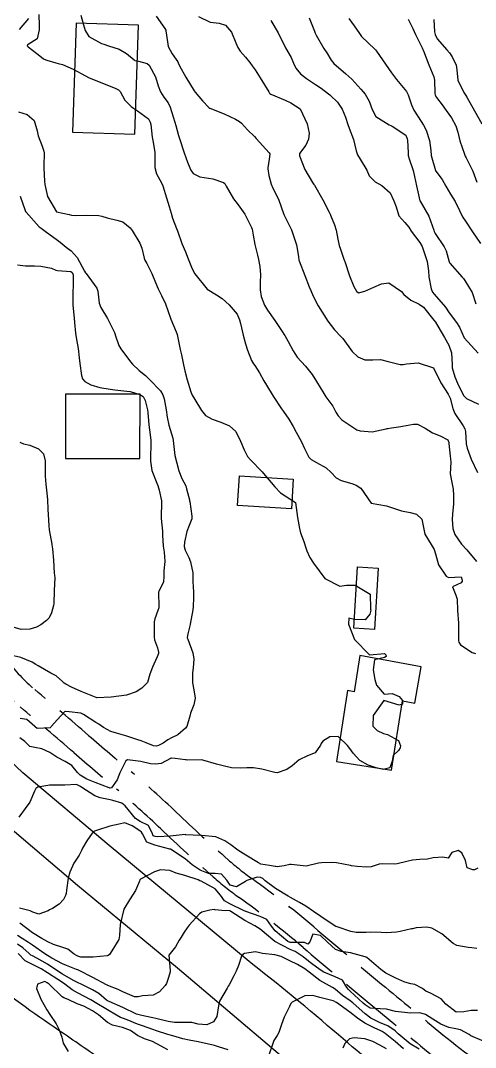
# Model space of a CAD drawing. Header units: metres. Extents: x 298520 to 308411, y 7433745 to 7450750.
# Drawn here: x 301975.1 to 302035.2, y 7441401 to 7441536.6 of the extents above; entities that cross this region are included whole.
import ezdxf

# ---------------------------------------------------------------- set-up
doc = ezdxf.new("R2010")
doc.units = ezdxf.units.M
doc.header["$LTSCALE"] = 10
doc.linetypes.add('DASHED', pattern=[0.75, 0.5, -0.25])
for name, color, linetype in [('Curvas de Nivel 1m', 11, 'Continuous'), ('Curvas de Nivel 5m', 15, 'Continuous'), ('Edificações', 30, 'Continuous'), ('Vias Primárias', 230, 'Continuous'), ('Vias Secundárias', 230, 'DASHED')]:
    doc.layers.add(name, color=color, linetype=linetype)

msp = doc.modelspace()

# ---------------------------------------------------------------- linework, layer by layer
at = {"layer": 'Curvas de Nivel 1m', "flags": 128}
for points, elevation in [([(301976.17, 7441536.88), (301974.92, 7441535.43)], 748), ([(301977.53, 7441537.4), (301977.58, 7441535.97), (301977.58, 7441535.4), (301977.33, 7441534.2), (301976.12, 7441533.48), (301976.08, 7441533.46), (301976.05, 7441533.41), (301976.01, 7441533.3), (301976.12, 7441533.13), (301977.26, 7441532.25), (301978.11, 7441531.63), (301978.25, 7441531.53), (301978.58, 7441531.38), (301979.77, 7441531.03), (301980.1, 7441530.95), (301980.65, 7441530.8), (301982.09, 7441530.19), (301983.69, 7441529.32), (301984.08, 7441529.12), (301984.41, 7441528.99), (301986.07, 7441528.31), (301987.68, 7441527.65), (301988.06, 7441527.48), (301988.26, 7441527.27), (301988.87, 7441526.1), (301989.72, 7441525.25), (301990.03, 7441525.05), (301990.56, 7441524.71), (301992.01, 7441523.62), (301992.23, 7441523.22), (301992.31, 7441522.91), (301992.49, 7441521.21), (301992.62, 7441520.57), (301992.86, 7441519.21), (301992.87, 7441518.29), (301992.86, 7441517.21), (301993.07, 7441516.36), (301993.72, 7441515.2), (301993.91, 7441514.81), (301994.4, 7441513.19), (301994.73, 7441512.05), (301994.99, 7441511.18), (301995.2, 7441510.53), (301995.72, 7441509.17), (301995.84, 7441508.83), (301996.42, 7441507.16), (301996.9, 7441506.06), (301997.27, 7441505.16), (301997.77, 7441503.83), (301998.15, 7441503.15), (301999.74, 7441501.13), (302001, 7441500.38), (302001.73, 7441499.91), (302002.68, 7441499.09), (302003.7, 7441497.86), (302004.03, 7441497.08), (302004.15, 7441496.61), (302004.49, 7441495.07), (302004.81, 7441493.91), (302005.1, 7441493.07), (302005.63, 7441491.73), (302005.86, 7441491.29), (302006.03, 7441491.05), (302006.65, 7441490.08), (302007.25, 7441489.04), (302007.59, 7441488.46), (302008.47, 7441487.02), (302009.56, 7441485.36), (302009.71, 7441485.16), (302009.84, 7441485.01), (302010.54, 7441484), (302011.11, 7441482.99), (302011.52, 7441482.26), (302012.23, 7441480.97), (302012.61, 7441480.09), (302013.16, 7441478.96), (302013.48, 7441478.65), (302014.19, 7441478.24), (302015.46, 7441477.53), (302016.13, 7441476.93), (302016.77, 7441476.24), (302017.44, 7441475.87), (302018.84, 7441475.49), (302019.44, 7441475.28), (302020.04, 7441474.88), (302021.41, 7441472.87), (302023.41, 7441472.53), (302023.84, 7441472.41), (302025.4, 7441471.86), (302026.54, 7441471.66), (302027.39, 7441471.45), (302028.08, 7441470.78), (302028.26, 7441469.9), (302028.47, 7441468.78), (302029.34, 7441467.44), (302029.72, 7441466.77), (302029.89, 7441466.2), (302030.28, 7441464.76), (302031.3, 7441463.24), (302031.62, 7441463.07), (302033.3, 7441463.15), (302033.41, 7441462.72), (302033.41, 7441462.6), (302033.29, 7441462.37), (302032.16, 7441461.85), (302032.57, 7441460.73), (302032.74, 7441460.21), (302032.82, 7441458.73), (302032.93, 7441457.02), (302032.94, 7441456.72), (302032.94, 7441456.46), (302032.94, 7441454.72), (302032.97, 7441454.51), (302033.19, 7441454.16), (302034.73, 7441453.15), (302035.18, 7441453.01)], 747), ([(301983.1, 7441537.33), (301983.43, 7441536.06), (301983.66, 7441535.32), (301984.14, 7441534.5), (301985.81, 7441533.61), (301986.13, 7441533.49), (301986.74, 7441533.28), (301988.12, 7441532.83), (301989.12, 7441532.26), (301990.1, 7441531.43), (301990.22, 7441531.36), (301990.71, 7441531.24), (301991.82, 7441530.94), (301992.1, 7441530.72), (301992.92, 7441529.21), (301993.29, 7441527.98), (301993.59, 7441527.2), (301994.05, 7441526.49), (301994.59, 7441525.75), (301994.89, 7441525.19), (301995.29, 7441523.91), (301995.49, 7441523.18), (301995.6, 7441522.78), (301995.99, 7441521.43), (301996.06, 7441521.17), (301996.1, 7441521.05), (301996.7, 7441519.16), (301997.18, 7441517.93), (301997.48, 7441517.15), (301997.62, 7441516.85), (301997.93, 7441516.42), (301998.78, 7441516), (301999.92, 7441515.82), (302000.5, 7441515.71), (302001.91, 7441515.24), (302002.07, 7441515.1), (302002.25, 7441514.75), (302003.23, 7441513.09), (302003.87, 7441512.27), (302004.71, 7441511.07), (302005.62, 7441509.29), (302005.7, 7441509.06), (302005.83, 7441508.29), (302006.05, 7441507.06), (302006.39, 7441505.65), (302006.54, 7441505.05), (302006.71, 7441504.12), (302006.79, 7441503.04), (302006.76, 7441502.05), (302006.74, 7441501.04), (302006.89, 7441500.19), (302007.32, 7441499.04), (302007.71, 7441498.36), (302008.68, 7441497.02), (302009.68, 7441495.56), (302009.89, 7441495.22), (302010, 7441495.01), (302010.43, 7441494.23), (302011.13, 7441492.99), (302011.31, 7441492.65), (302011.63, 7441492.16), (302012.72, 7441490.97), (302013.61, 7441489.87), (302014.18, 7441488.95), (302015.15, 7441487.37), (302015.44, 7441486.94), (302015.57, 7441486.76), (302016.33, 7441485.69), (302016.74, 7441484.92), (302017.03, 7441484.4), (302017.54, 7441483.89), (302018.98, 7441482.9), (302019.52, 7441482.59), (302019.97, 7441482.43), (302021.52, 7441482.3), (302023.4, 7441482.72), (302023.52, 7441482.74), (302023.6, 7441482.76), (302024.07, 7441482.83), (302025.32, 7441483.03), (302025.53, 7441483.06), (302027.01, 7441483.32), (302027.53, 7441483.3), (302028.54, 7441482.78), (302029.52, 7441482.16), (302030.51, 7441481.76), (302031.51, 7441481.25), (302031.64, 7441480.88), (302031.66, 7441480.75), (302031.82, 7441479.07), (302031.88, 7441478.74), (302031.93, 7441478.29), (302031.85, 7441476.74), (302032.11, 7441475.41), (302032.22, 7441474.74), (302032.27, 7441473.89), (302032.26, 7441472.74), (302032.13, 7441471.48), (302032.1, 7441470.74), (302032.2, 7441469.56), (302032.46, 7441468.73), (302033.34, 7441467.46), (302034.02, 7441466.71), (302035.32, 7441465.18)], 746), ([(301998.61, 7441537.15), (302000.17, 7441536.42), (302001.33, 7441536.28), (302002.16, 7441536.03), (302002.96, 7441535.09), (302003.53, 7441533.69), (302003.8, 7441533.08), (302004.12, 7441532.59), (302004.82, 7441531.77), (302005.41, 7441531.06), (302005.71, 7441530.66), (302006.09, 7441530.11), (302006.75, 7441529.04), (302007.89, 7441527.2), (302008, 7441527.03), (302008.05, 7441526.97), (302008.17, 7441526.91), (302010.04, 7441526.1), (302010.8, 7441525.76), (302012.03, 7441524.98), (302012.95, 7441522.97), (302013.21, 7441521.75), (302013.14, 7441520.97), (302012.78, 7441520.17), (302011.96, 7441519.07), (302011.94, 7441518.98), (302011.96, 7441518.75), (302012.65, 7441516.97), (302013.66, 7441515.22), (302013.84, 7441514.96), (302013.91, 7441514.86), (302015.03, 7441512.95), (302015.87, 7441511.32), (302015.99, 7441511.06), (302016.04, 7441510.94), (302016.55, 7441509.63), (302016.77, 7441508.93), (302017.01, 7441507.74), (302017.19, 7441506.92), (302017.34, 7441506.45), (302017.79, 7441505.11), (302017.87, 7441504.91), (302017.92, 7441504.78), (302018.56, 7441502.9), (302019.14, 7441501.5), (302019.49, 7441500.89), (302019.74, 7441500.68), (302020.58, 7441500.88), (302021.75, 7441501.39), (302022.75, 7441501.85), (302023.75, 7441501.97), (302025.41, 7441500.82), (302025.74, 7441500.46), (302026.63, 7441499.71), (302027.73, 7441499.18), (302028.3, 7441498.78), (302029.7, 7441497.06), (302029.89, 7441496.77), (302030.2, 7441496.25), (302031.09, 7441494.76), (302031.66, 7441493.73), (302032, 7441492.74), (302032.08, 7441491.19), (302032.11, 7441490.74), (302032.47, 7441489.59), (302032.81, 7441488.73), (302033.58, 7441487.1), (302033.99, 7441486.72), (302035.57, 7441485.96)], 744), ([(302008.17, 7441536.63), (302009.11, 7441535.02), (302010.12, 7441533.01), (302010.83, 7441531.72), (302011.15, 7441530.99), (302011.45, 7441530.35), (302012.09, 7441529.6), (302012.85, 7441528.97), (302014.07, 7441528.16), (302014.79, 7441527.68), (302015.78, 7441526.93), (302015.94, 7441526.82), (302016.05, 7441526.74), (302016.97, 7441525.85), (302017.6, 7441524.92), (302018.02, 7441523.86), (302018.31, 7441522.91), (302018.51, 7441522.39), (302019.07, 7441520.9), (302019.44, 7441519.43), (302019.6, 7441518.89), (302019.95, 7441518.33), (302020.82, 7441516.88), (302021.15, 7441516.1), (302021.92, 7441515.3), (302022.83, 7441514.85), (302023.9, 7441513.88), (302024.42, 7441512.83), (302024.7, 7441512.01), (302025.08, 7441510.83), (302025.85, 7441509.97), (302026.36, 7441509.32), (302026.68, 7441508.81), (302027.82, 7441507.33), (302028.12, 7441506.79), (302028.32, 7441506.27), (302028.82, 7441504.78), (302028.98, 7441503.57), (302029, 7441502.78), (302029.34, 7441501.19), (302029.52, 7441500.77), (302029.74, 7441500.49), (302031.2, 7441498.76), (302031.71, 7441498.04), (302032.67, 7441496.74), (302033.08, 7441496.12), (302033.67, 7441494.72), (302035.51, 7441492.7)], 743), ([(302013.22, 7441536.97), (302013.91, 7441535.21), (302014.01, 7441534.96), (302014.15, 7441534.68), (302015.18, 7441532.94), (302015.54, 7441532.36), (302016.11, 7441531.39), (302016.48, 7441530.93), (302018.08, 7441529.57), (302018.87, 7441528.9), (302020.06, 7441527.55), (302020.36, 7441527.19), (302020.62, 7441526.88), (302021.14, 7441525.97), (302021.55, 7441524.87), (302022.02, 7441523.95), (302023.77, 7441522.84), (302024, 7441522.75), (302024.16, 7441522.68), (302025.99, 7441521.47), (302026.17, 7441521.01), (302026.21, 7441520.82), (302026.29, 7441519.14), (302026.3, 7441518.81), (302026.41, 7441518.35), (302026.94, 7441516.8), (302027.14, 7441516.02), (302027.41, 7441514.8), (302027.85, 7441512.83), (302027.86, 7441512.79), (302027.86, 7441512.77), (302027.88, 7441512.75), (302029.04, 7441510.78), (302029.67, 7441508.95), (302029.71, 7441508.77), (302029.84, 7441508.5), (302031.04, 7441506.75), (302031.29, 7441506.23), (302031.71, 7441504.74), (302031.79, 7441504.57), (302033.4, 7441502.73), (302033.58, 7441502.54), (302033.76, 7441502.31), (302034.74, 7441500.71), (302035.21, 7441499.22)], 742), ([(302018.45, 7441536.91), (302019.16, 7441535.91), (302019.85, 7441534.89), (302020.15, 7441534.53), (302021.87, 7441532.86), (302022, 7441532.74), (302022.12, 7441532.58), (302023.28, 7441530.85), (302024.09, 7441529.7), (302024.74, 7441528.83), (302026.06, 7441527.23), (302026.22, 7441526.98), (302026.28, 7441526.82), (302026.73, 7441525.5), (302027.04, 7441524.8), (302028.01, 7441523.28), (302028.33, 7441522.79), (302028.65, 7441522.13), (302029.11, 7441520.78), (302029.27, 7441519.47), (302029.32, 7441518.78), (302029.88, 7441516.82), (302029.9, 7441516.77), (302029.93, 7441516.71), (302030.79, 7441515.63), (302031.26, 7441514.75), (302031.9, 7441513.7), (302032.49, 7441512.73), (302033.07, 7441511.53), (302033.48, 7441510.72), (302033.86, 7441510.14), (302034.78, 7441508.71), (302035.82, 7441507.18)], 741), ([(302029.69, 7441536.77), (302029.78, 7441535.15), (302029.87, 7441534.77), (302030.14, 7441534.22), (302031.39, 7441532.75), (302031.73, 7441532.36), (302032.11, 7441531.82), (302032.64, 7441530.73), (302032.7, 7441530.13), (302032.86, 7441528.73), (302033.66, 7441527.12), (302033.92, 7441526.72), (302034.05, 7441526.51), (302035.03, 7441524.71), (302036.01, 7441522.97)], 739), ([(301974.87, 7441524.58), (301976.01, 7441524.2), (301976.94, 7441523.4), (301977.33, 7441522.05), (301977.47, 7441521.4), (301977.97, 7441520.04), (301978.18, 7441519.39), (301978.22, 7441519.13), (301978.19, 7441517.39), (301978.18, 7441517.14), (301978.29, 7441515.39), (301978.33, 7441514.96), (301978.7, 7441513.38), (301979.86, 7441511.37), (301981.52, 7441511), (301981.86, 7441510.92), (301982.33, 7441510.86), (301983.86, 7441510.92), (301985.45, 7441510.89), (301985.86, 7441510.8), (301986.57, 7441510.57), (301987.85, 7441510.27), (301988.64, 7441510.05), (301989.6, 7441509.25), (301989.84, 7441508.88), (301990.86, 7441507.23), (301991.15, 7441506.57), (301991.43, 7441505.23), (301991.52, 7441504.96), (301991.79, 7441504.52), (301992.47, 7441503.21), (301992.95, 7441502.01), (301993.29, 7441501.2), (301993.73, 7441500.3), (301994.25, 7441499.19), (301994.55, 7441498.35), (301994.94, 7441497.19), (301995.68, 7441495.5), (301995.77, 7441495.28), (301995.8, 7441495.18), (301996.1, 7441493.61), (301996.2, 7441493.17), (301996.35, 7441492.46), (301996.63, 7441491.16), (301996.82, 7441490.37), (301997.13, 7441489.16), (301997.58, 7441487.59), (301997.77, 7441487.15), (301998.15, 7441486.56), (301999.03, 7441485.14), (301999.55, 7441484.47), (302000.4, 7441483.97), (302001.54, 7441483.59), (302002.71, 7441483.09), (302003.52, 7441482.34), (302004.17, 7441481.07), (302004.64, 7441479.92), (302005.1, 7441479.06), (302005.48, 7441478.62), (302007.01, 7441477.04), (302007.2, 7441476.79), (302007.45, 7441476.48), (302008.71, 7441475.02), (302009.43, 7441474.27), (302011.41, 7441472.99), (302011.67, 7441470.99), (302011.95, 7441469.56), (302012.1, 7441468.98), (302012.51, 7441467.81), (302012.8, 7441466.97), (302012.93, 7441466.57), (302013.32, 7441465.72), (302013.8, 7441464.96), (302015.29, 7441462.94), (302017.28, 7441461.92), (302018.13, 7441462.06), (302019.28, 7441462.06), (302021.26, 7441460.87), (302021.32, 7441458.94), (302021.33, 7441458.87), (302021.35, 7441458.76), (302021.23, 7441458.24), (302020.61, 7441457.49), (302019.22, 7441457.5), (302018.44, 7441457.68), (302018.42, 7441456.9), (302019.19, 7441454.89), (302021.17, 7441452.87), (302023.17, 7441453.04), (302023.36, 7441452.84), (302023.39, 7441452.62), (302023.17, 7441452.51), (302021.83, 7441452.19), (302021.68, 7441450.86), (302021.87, 7441449.6), (302022.12, 7441448.86), (302023.11, 7441447.67), (302024.19, 7441447.75), (302025.1, 7441447.35), (302025.53, 7441446.82), (302025.54, 7441446.36), (302025.09, 7441446.2), (302023.09, 7441446.84), (302021.65, 7441444.86), (302021.64, 7441443.45), (302022.22, 7441442.85), (302023.05, 7441442.48), (302023.55, 7441442.33), (302025.03, 7441441.55), (302025.27, 7441440.82), (302025.25, 7441440.59), (302025.02, 7441440.2), (302024.29, 7441439.55), (302024.18, 7441438.83), (302023.89, 7441437.93), (302022.99, 7441437.72), (302022.08, 7441437.94), (302021, 7441438.27), (302019.91, 7441438.88), (302019.01, 7441439.87), (302018.59, 7441440.47), (302018.28, 7441440.9), (302017.04, 7441442.05), (302015.93, 7441442.04), (302015.03, 7441441.44), (302014.81, 7441441.16), (302014.7, 7441440.94), (302014.03, 7441439.93), (302013.01, 7441439.51), (302011.91, 7441438.98), (302011, 7441438.21), (302010.27, 7441437.72), (302008.99, 7441437.28), (302008.69, 7441437.31), (302006.99, 7441437.76), (302005.87, 7441437.92), (302004.99, 7441437.95), (302004.18, 7441437.87), (302002.99, 7441437.95), (302002.03, 7441438.14), (302001, 7441438.42), (301999.18, 7441438.95), (301999, 7441438.97), (301997.2, 7441438.95), (301997, 7441438.97), (301996.84, 7441438.99), (301995.54, 7441439.17), (301995.04, 7441439.21), (301995, 7441439.21), (301994.98, 7441439.2), (301994.91, 7441439.18), (301993.67, 7441438.52), (301993, 7441438.41), (301992.27, 7441438.48), (301991, 7441438.75), (301989.26, 7441438.99), (301989, 7441438.85), (301988.23, 7441437.26), (301987.88, 7441436.35), (301987.12, 7441435.27), (301986.95, 7441435.24), (301986.93, 7441435.24), (301986.81, 7441435.27), (301984.96, 7441435.98), (301983.86, 7441436.43), (301982.98, 7441436.97), (301982.63, 7441437.33), (301981.9, 7441438.24), (301981, 7441438.75), (301979.91, 7441439.36), (301979.01, 7441439.95), (301977.95, 7441440.45), (301977.02, 7441440.61), (301976.37, 7441440.76), (301975.67, 7441441.41), (301975.03, 7441441.88)], 748), ([(301975.07, 7441513.42), (301975.74, 7441511.54), (301975.79, 7441511.41), (301975.82, 7441511.36), (301975.86, 7441511.3), (301977.6, 7441509.39), (301977.84, 7441509.19), (301978.53, 7441508.68), (301979.82, 7441507.77), (301980.36, 7441507.36), (301981.16, 7441506.7), (301981.8, 7441506.19), (301982.6, 7441505.33), (301983.58, 7441503.52), (301983.7, 7441503.32), (301983.77, 7441503.23), (301985.18, 7441501.3), (301985.33, 7441500.89), (301985.48, 7441499.29), (301985.71, 7441498.73), (301986.58, 7441497.28), (301987.51, 7441495.43), (301987.58, 7441495.27), (301987.67, 7441495), (301988.11, 7441493.72), (301988.35, 7441493.26), (301989.63, 7441491.57), (301989.9, 7441491.25), (301990.8, 7441490.42), (301991.61, 7441489.73), (301992.13, 7441489.21), (301993.58, 7441487.7), (301993.92, 7441487.2), (301994.09, 7441486.67), (301994.36, 7441485.19), (301994.49, 7441484.24), (301994.69, 7441483.19), (301995.22, 7441481.47), (301995.29, 7441481.18), (301995.48, 7441479.18), (301996.03, 7441477.17), (301996.43, 7441476.15), (301996.92, 7441475.16), (301997.05, 7441474.78), (301997.41, 7441473.33), (301997.44, 7441473.15), (301997.45, 7441473.11), (301997.75, 7441471.15), (301997.73, 7441470.8), (301997.37, 7441469.93), (301997.09, 7441469.15), (301996.76, 7441467.74), (301996.74, 7441467.16), (301996.85, 7441466.68), (301997.32, 7441465.72), (301997.56, 7441465.15), (301997.86, 7441463.7), (301997.88, 7441463.14), (301997.88, 7441462.55), (301997.94, 7441461.14), (301997.94, 7441460.46), (301997.89, 7441459.14), (301997.83, 7441458.55), (301997.57, 7441457.15), (301997.5, 7441456.86), (301997.2, 7441455.64), (301997.1, 7441455.15), (301997.12, 7441455.08), (301997.19, 7441454.92), (301997.87, 7441453.14), (301998.01, 7441452.3), (301997.92, 7441451.14), (301997.81, 7441450.47), (301997.8, 7441449.14), (301998.01, 7441448.24), (301998.19, 7441447.14), (301997.98, 7441446.25), (301997.57, 7441445.14), (301997.46, 7441444.76), (301997.06, 7441443.4), (301996.91, 7441443.15), (301995.9, 7441442.31), (301995.03, 7441441.89), (301994.57, 7441441.65), (301993.93, 7441441.19), (301993.35, 7441440.86), (301993.02, 7441440.8), (301992.66, 7441440.85), (301991.7, 7441441.22), (301991.03, 7441441.51), (301990.62, 7441441.64), (301989.04, 7441442.14), (301987.8, 7441442.5), (301987.05, 7441442.75), (301986.08, 7441443.28), (301985.45, 7441443.69), (301985.06, 7441443.92), (301983.42, 7441444.96), (301983.07, 7441445.14), (301981.56, 7441445.34), (301981.07, 7441445.39), (301981.03, 7441445.39), (301980.94, 7441445.34), (301980, 7441444.3), (301979.17, 7441443.37), (301979.13, 7441443.29), (301979.05, 7441443.2), (301977.3, 7441443.14), (301977.05, 7441443.33), (301976.99, 7441443.39), (301975.95, 7441444.3), (301975.06, 7441444.46)], 749), ([(301975.04, 7441480.96), (301975.5, 7441480.73), (301976.34, 7441480.55), (301977.49, 7441480.08), (301978.16, 7441479.38), (301978.37, 7441478.48), (301978.36, 7441477.38), (301978.37, 7441476.46), (301978.44, 7441475.38), (301978.6, 7441474.2), (301978.67, 7441473.38), (301978.72, 7441472.05), (301978.76, 7441471.38), (301978.84, 7441469.91), (301978.89, 7441469.37), (301979.24, 7441467.48), (301979.26, 7441467.37), (301979.34, 7441466.85), (301979.47, 7441465.37), (301979.57, 7441463.64), (301979.6, 7441463.37), (301979.63, 7441463.03), (301979.58, 7441461.37), (301979.5, 7441459.62), (301979.49, 7441459.37), (301979.23, 7441458.38), (301978.88, 7441457.72), (301978.56, 7441457.38), (301977.8, 7441456.8), (301977.21, 7441456.49), (301976.37, 7441456.24), (301975.2, 7441456.18), (301974.14, 7441456.5)], 751), ([(302035.5, 7441424.69), (302035.06, 7441424.47), (302034.83, 7441424.45), (302034.08, 7441424.71), (302033.88, 7441425.68), (302033.39, 7441426.71), (302032.87, 7441427.03), (302032.04, 7441426.73), (302031.59, 7441426), (302030.85, 7441426.13), (302029.59, 7441426.03), (302028.85, 7441425.86), (302027.81, 7441425.82), (302026.85, 7441425.73), (302026.1, 7441425.56), (302024.84, 7441425.25), (302024.44, 7441425.23), (302022.84, 7441425.27), (302022.48, 7441425.2), (302021.41, 7441424.86), (302020.83, 7441424.8), (302019.58, 7441424.88), (302018.83, 7441425.01), (302018.68, 7441425.05), (302016.84, 7441425.4), (302016.35, 7441425.41), (302014.84, 7441425.38), (302014.44, 7441425.35), (302012.83, 7441424.96), (302010.84, 7441425.17), (302010.65, 7441425.17), (302009.93, 7441425), (302009, 7441424.84), (302008.83, 7441424.9), (302008.75, 7441424.92), (302007.99, 7441425.02), (302006.84, 7441425.2), (302006.52, 7441425.37), (302004.85, 7441426.39), (302003.8, 7441427.07), (302002.87, 7441427.75), (302002.08, 7441428.3), (302000.88, 7441428.8), (301999.02, 7441428.99), (301998.88, 7441428.99), (301996.96, 7441429.08), (301996.88, 7441429.1), (301996.84, 7441429.11), (301994.88, 7441428.9), (301993.23, 7441428.84), (301992.88, 7441428.88), (301992.65, 7441428.97), (301992.53, 7441429.21), (301992.01, 7441430.33), (301990.9, 7441430.84), (301990.28, 7441431.24), (301988.93, 7441432.91), (301988.5, 7441433.25), (301987.29, 7441433.62), (301986.94, 7441433.7), (301985.62, 7441433.97), (301984.94, 7441434.24), (301983.21, 7441435.32), (301982.96, 7441435.5), (301982.53, 7441435.75), (301980.96, 7441435.66), (301980.68, 7441435.63), (301978.96, 7441435.63), (301978.71, 7441435.62), (301977.39, 7441435.39), (301977.12, 7441435.22), (301976.95, 7441434.83), (301976.36, 7441433.4), (301975.75, 7441432.58), (301974.9, 7441431.42)], 747), ([(302035.34, 7441414.06), (302034.71, 7441414.15), (302034.22, 7441414.22), (302032.71, 7441414.48), (302032.25, 7441414.73), (302030.73, 7441416), (302029.41, 7441416.76), (302028.74, 7441416.9), (302027.33, 7441416.79), (302026.85, 7441416.69), (302026.74, 7441416.66), (302025.24, 7441416.31), (302024.73, 7441416.22), (302023.42, 7441416.14), (302022.73, 7441416.18), (302021.38, 7441416.21), (302020.73, 7441416.18), (302019.44, 7441416.18), (302018.73, 7441416.3), (302016.91, 7441416.92), (302016.79, 7441416.96), (302016.74, 7441416.97), (302016.64, 7441417.02), (302014.76, 7441418.29), (302013.79, 7441418.95), (302012.77, 7441419.66), (302011.95, 7441420.15), (302010.78, 7441420.79), (302010.44, 7441420.99), (302008.8, 7441421.98), (302007.43, 7441423.03), (302007.09, 7441423.31), (302006.82, 7441423.43), (302006.37, 7441423.49), (302004.99, 7441423.06), (302004.89, 7441422.99), (302004.81, 7441422.9), (302003.64, 7441422.23), (302002.8, 7441422.44), (302002.35, 7441423.09), (302001.64, 7441423.91), (302000.82, 7441423.98), (301999.95, 7441423.99), (301998.83, 7441424.42), (301997.79, 7441425.14), (301996.84, 7441425.9), (301994.9, 7441427.18), (301994.88, 7441427.2), (301994.86, 7441427.2), (301994.84, 7441427.2), (301992.87, 7441427.72), (301991.79, 7441428.13), (301991.21, 7441429.23), (301991.1, 7441429.44), (301990.89, 7441429.6), (301989.84, 7441430.29), (301988.9, 7441430.65), (301988.14, 7441430.5), (301986.89, 7441430.22), (301985.28, 7441429.69), (301984.89, 7441429.56), (301984.71, 7441429.48), (301984.57, 7441429.3), (301983.89, 7441428.29), (301983.3, 7441427.32), (301983.15, 7441427.02), (301982.85, 7441426.41), (301982.42, 7441425.74), (301982.15, 7441425.33), (301981.65, 7441424.17), (301981.42, 7441423.34), (301981.21, 7441421.76), (301981.16, 7441421.34), (301981.07, 7441421.06), (301980.78, 7441420.55), (301980.2, 7441419.92), (301979.32, 7441419.36), (301978.96, 7441419.17), (301978.76, 7441419.03), (301977.54, 7441418.6), (301976.76, 7441418.88), (301976.4, 7441419.04), (301974.99, 7441419.42)], 746), ([(302036.56, 7441401.69), (302034.85, 7441402.41), (302034.57, 7441402.55), (302034.35, 7441402.7), (302033.19, 7441403.34), (302032.58, 7441403.48), (302031.66, 7441403.66), (302030.59, 7441404.06), (302029.55, 7441404.76), (302028.6, 7441405.37), (302027.83, 7441405.56), (302026.6, 7441405.52), (302025.81, 7441405.6), (302024.61, 7441405.77), (302023.41, 7441406.04), (302022.61, 7441406.12), (302021.29, 7441406.18), (302020.62, 7441406.64), (302020.36, 7441406.87), (302018.64, 7441408.44), (302018.4, 7441408.65), (302018.21, 7441408.9), (302017.64, 7441409.9), (302016.66, 7441410.35), (302015.17, 7441410.93), (302014.67, 7441411.26), (302013.52, 7441412.11), (302012.69, 7441412.75), (302012.43, 7441412.96), (302011.38, 7441413.66), (302010.7, 7441413.96), (302008.71, 7441415.01), (302006.74, 7441416.61), (302006.04, 7441417.05), (302004.75, 7441417.76), (302002.86, 7441418.98), (302002.76, 7441419.03), (302002.71, 7441419.03), (302001.68, 7441419.1), (302000.83, 7441419.17), (302000.76, 7441419.19), (302000.66, 7441419.21), (302000.11, 7441419.12), (301999.04, 7441418.85), (301998.76, 7441418.67), (301997.37, 7441417.15), (301997.1, 7441416.8), (301996.73, 7441416.24), (301996.31, 7441415.58), (301996.08, 7441415.17), (301995.59, 7441414.29), (301994.69, 7441413.18), (301994.87, 7441411.18), (301994.86, 7441410.98), (301994.66, 7441410.24), (301994.37, 7441409.46), (301994.2, 7441409.18), (301993.46, 7441408.36), (301992.63, 7441407.89), (301991.22, 7441407.81), (301990.63, 7441407.67), (301990.16, 7441407.7), (301988.63, 7441408.36), (301988.02, 7441408.64), (301986.64, 7441409.18), (301986.58, 7441409.21), (301986.48, 7441409.27), (301984.66, 7441410.24), (301982.78, 7441411.21), (301982.67, 7441411.26), (301982.52, 7441411.32), (301981.17, 7441411.84), (301980.68, 7441412.05), (301979.24, 7441412.81), (301978.69, 7441413.14), (301978.34, 7441413.37), (301976.7, 7441414.51), (301976.19, 7441414.88), (301975.35, 7441415.41), (301974.72, 7441415.81)], 744), ([(302027.74, 7441400.78), (302026.55, 7441401.49), (302024.99, 7441402.82), (302024.58, 7441403.21), (302023.61, 7441403.86), (302022.59, 7441404.26), (302021.37, 7441404.86), (302020.6, 7441405.45), (302018.99, 7441406.89), (302018.63, 7441407.18), (302017.61, 7441407.88), (302016.64, 7441408.69), (302016.31, 7441408.92), (302014.65, 7441409.83), (302013.21, 7441410.95), (302012.67, 7441411.37), (302011.67, 7441411.98), (302010.68, 7441412.45), (302009.54, 7441413), (302008.7, 7441413.22), (302007.08, 7441413.42), (302006.7, 7441413.51), (302006.13, 7441413.62), (302004.7, 7441413.4), (302004.46, 7441413.3), (302004.31, 7441413.06), (302003.91, 7441411.83), (302003.58, 7441411.07), (302003.27, 7441410.46), (302002.64, 7441409.27), (302002.54, 7441409.08), (302002.4, 7441408.85), (302001.39, 7441407.1), (302001.24, 7441406.48), (302001.05, 7441405.1), (302000.59, 7441404.39), (301999.71, 7441403.99), (301998.58, 7441404.08), (301997.72, 7441404.28), (301996.58, 7441404.3), (301995.45, 7441404.3), (301994.59, 7441404.44), (301992.96, 7441404.82), (301992.59, 7441404.93), (301992.37, 7441404.98), (301991.12, 7441405.22), (301990.59, 7441405.34), (301990.41, 7441405.42), (301988.61, 7441406.3), (301986.82, 7441407.06), (301986.62, 7441407.17), (301986.47, 7441407.27), (301985.47, 7441408.12), (301984.64, 7441408.61), (301983.21, 7441409.31), (301982.65, 7441409.59), (301982.13, 7441409.85), (301980.66, 7441410.69), (301979.64, 7441411.36), (301978.68, 7441411.99), (301977.27, 7441412.8), (301976.69, 7441413.09), (301976.5, 7441413.2), (301976.28, 7441413.4), (301975.44, 7441414.15), (301974.71, 7441414.65)], 743), ([(302002.55, 7441400.7), (302001.24, 7441401.1), (302000.73, 7441401.28), (302000.55, 7441401.31), (302000.32, 7441401.35), (301998.56, 7441401.75), (301997.37, 7441401.96), (301996.56, 7441402.16), (301995.21, 7441402.53), (301994.57, 7441402.7), (301993.05, 7441403.2), (301992.57, 7441403.37), (301991.24, 7441403.88), (301990.58, 7441404.1), (301989.2, 7441404.63), (301988.59, 7441404.85), (301988.3, 7441404.96), (301987.78, 7441405.26), (301986.6, 7441405.99), (301984.96, 7441406.96), (301984.62, 7441407.16), (301984.38, 7441407.3), (301982.63, 7441408.23), (301981.92, 7441408.61), (301980.96, 7441409.35), (301980.65, 7441409.58), (301980.03, 7441409.97), (301978.67, 7441410.85), (301977.84, 7441411.38), (301976.68, 7441411.95), (301975.72, 7441412.44), (301974.81, 7441413.42)], 742), ([(301994.55, 7441400.67), (301993.68, 7441401.19), (301992.56, 7441401.81), (301991.5, 7441402.15), (301990.57, 7441402.6), (301989.63, 7441403.24), (301988.58, 7441403.66), (301987.25, 7441403.94), (301986.58, 7441404.29), (301985.42, 7441405.29), (301984.6, 7441405.85), (301983.48, 7441406.44), (301982.61, 7441406.76), (301981.41, 7441407.34), (301980.84, 7441407.56), (301980.63, 7441407.69), (301978.88, 7441409.37), (301978.65, 7441409.55), (301978.31, 7441409.71), (301977.37, 7441409.38), (301977.23, 7441408.79), (301977.8, 7441407.38), (301978.6, 7441405.99), (301979.01, 7441405.37), (301979.82, 7441404.12), (301980.23, 7441403.35), (301980.56, 7441402.38), (301980.77, 7441401.56), (301980.87, 7441401.35), (301981.42, 7441400.46)], 741), ([(302025.66, 7441400.81), (302024.56, 7441401.77), (302023.24, 7441402.84), (302022.84, 7441403.11), (302022.58, 7441403.24), (302021.88, 7441403.56), (302020.59, 7441404.21), (302019.59, 7441404.88), (302018.6, 7441405.66), (302016.83, 7441406.92), (302016.71, 7441407), (302016.62, 7441407.06), (302016.39, 7441407.16), (302014.63, 7441407.61), (302013.71, 7441407.87), (302012.63, 7441407.84), (302011, 7441406.98), (302010.81, 7441406.8), (302010.61, 7441406.41), (302010.15, 7441405.44), (302009.92, 7441405), (302009.56, 7441404.03), (302009.23, 7441403), (302009, 7441402.57), (302008.56, 7441401.92), (302008.27, 7441401.01), (302007.8, 7441399.75)], 742), ([(302023.43, 7441400.84), (302022.55, 7441401.32), (302021.64, 7441401.78), (302020.56, 7441402.15), (302019.16, 7441402.29), (302018.56, 7441402.14), (302017.92, 7441401.54), (302017.66, 7441400.9)], 741)]:
    msp.add_lwpolyline(points, dxfattribs=dict(at, elevation=elevation))
at = {"layer": 'Curvas de Nivel 5m', "flags": 128}
for points, elevation in [([(301993.02, 7441537.21), (301994.16, 7441535.58), (301994.29, 7441535.33), (301994.32, 7441535.2), (301994.33, 7441535.02), (301994.59, 7441533.19), (301995.14, 7441532.21), (301995.87, 7441531.17), (301995.95, 7441531.02), (301996.1, 7441530.63), (301996.95, 7441529.16), (301998.06, 7441527.32), (301998.17, 7441527.15), (301999.15, 7441526.03), (301999.96, 7441525.13), (302000.03, 7441525.07), (302000.13, 7441525.03), (302002.02, 7441524.3), (302003.51, 7441523.59), (302004.01, 7441523.3), (302004.27, 7441523.08), (302005.1, 7441522.17), (302005.99, 7441521.29), (302006.23, 7441521.05), (302007.96, 7441519.16), (302008.03, 7441519.03), (302008.03, 7441518.96), (302007.95, 7441518.31), (302007.77, 7441517.19), (302007.78, 7441517.03), (302007.92, 7441516.17), (302008.21, 7441515.03), (302008.44, 7441514.49), (302009.16, 7441513.02), (302009.86, 7441511.01), (302010.56, 7441509.7), (302010.87, 7441508.99), (302011.41, 7441507.39), (302011.55, 7441506.98), (302011.6, 7441506.77), (302011.8, 7441505.42), (302011.87, 7441504.98), (302011.9, 7441504.87), (302012.67, 7441502.97), (302013.24, 7441501.47), (302013.43, 7441500.96), (302013.74, 7441500.23), (302014.39, 7441498.95), (302015.69, 7441496.94), (302016.55, 7441495.79), (302017.41, 7441494.91), (302017.67, 7441494.62), (302018.88, 7441492.9), (302019.64, 7441492.2), (302020.58, 7441491.82), (302021.63, 7441491.83), (302022.63, 7441491.85), (302023.63, 7441491.58), (302025.25, 7441491.2), (302025.63, 7441491.18), (302026.08, 7441491.27), (302027.63, 7441491.42), (302029.62, 7441490.77), (302030.59, 7441488.76), (302031.58, 7441487.26), (302031.83, 7441486.75), (302032.19, 7441485.37), (302032.44, 7441484.74), (302033.53, 7441483.08), (302033.77, 7441482.72), (302033.87, 7441482.37), (302033.96, 7441480.72), (302034.08, 7441480.13), (302034.62, 7441478.71), (302035.46, 7441476.94)], 745), ([(302026.28, 7441536.82), (302026.92, 7441535.57), (302027.28, 7441534.8), (302028.13, 7441533), (302028.23, 7441532.79), (302028.31, 7441532.6), (302029.01, 7441530.78), (302029.67, 7441529.18), (302029.78, 7441528.77), (302029.8, 7441527.03), (302029.86, 7441526.77), (302030.05, 7441526.46), (302030.78, 7441525.5), (302031.32, 7441524.75), (302032.02, 7441523.76), (302032.57, 7441522.73), (302032.83, 7441521.89), (302033.12, 7441520.73), (302033.71, 7441518.97), (302033.82, 7441518.72), (302033.95, 7441518.49), (302034.84, 7441516.71), (302035.37, 7441515.26)], 740), ([(301974.71, 7441504.35), (301975.78, 7441504.25), (301976.96, 7441504.22), (301977.78, 7441504.2), (301979.22, 7441503.93), (301979.78, 7441503.66), (301980, 7441503.59), (301981.77, 7441503.48), (301981.95, 7441503.34), (301982.06, 7441503.05), (301982.05, 7441501.34), (301982.03, 7441501.04), (301982.01, 7441499.34), (301982.04, 7441499.02), (301982.22, 7441497.33), (301982.26, 7441496.76), (301982.38, 7441495.33), (301982.52, 7441494.48), (301982.71, 7441493.33), (301982.86, 7441492.1), (301982.96, 7441491.33), (301983.19, 7441489.75), (301983.3, 7441489.32), (301983.6, 7441488.94), (301984.39, 7441488.51), (301985.59, 7441488.14), (301986.94, 7441487.92), (301987.58, 7441487.84), (301989.15, 7441487.69), (301989.58, 7441487.63), (301990.89, 7441487.23), (301991.33, 7441486.98), (301991.57, 7441486.46), (301991.87, 7441485.22), (301991.91, 7441484.86), (301992.07, 7441483.21), (301992.16, 7441482.58), (301992.32, 7441481.21), (301992.34, 7441480.37), (301992.29, 7441479.21), (301992.26, 7441478.42), (301992.46, 7441477.21), (301993.1, 7441475.53), (301993.25, 7441475.2), (301993.43, 7441474.58), (301993.72, 7441473.2), (301993.75, 7441472.85), (301993.68, 7441471.2), (301993.7, 7441470.88), (301993.86, 7441469.2), (301993.87, 7441468.68), (301993.97, 7441467.19), (301994.09, 7441466.43), (301994.15, 7441465.19), (301994.05, 7441463.94), (301994.05, 7441463.19), (301993.99, 7441462.48), (301993.36, 7441461.2), (301993.34, 7441461.12), (301993.38, 7441459.2), (301993.36, 7441459.08), (301993.24, 7441458.72), (301992.83, 7441457.6), (301992.77, 7441457.2), (301992.76, 7441455.64), (301992.76, 7441455.2), (301992.81, 7441454.83), (301993.18, 7441453.76), (301993.35, 7441453.2), (301993.35, 7441453.02), (301993.16, 7441452.61), (301992.73, 7441451.62), (301992.56, 7441451.21), (301992.21, 7441450.29), (301991.86, 7441449.22), (301991.12, 7441448.44), (301990.38, 7441447.97), (301989.11, 7441447.54), (301987.1, 7441447.27), (301985.21, 7441447.19), (301985.1, 7441447.21), (301984.87, 7441447.3), (301983.11, 7441448.02), (301981.86, 7441448.59), (301981.12, 7441448.97), (301980.89, 7441449.11), (301980.64, 7441449.35), (301979.84, 7441450.06), (301979.13, 7441450.45), (301977.46, 7441451.39), (301977.15, 7441451.6), (301976.67, 7441451.88), (301975.16, 7441452.52), (301973.79, 7441452.81)], 750), ([(302035.43, 7441405.87), (302034.61, 7441405.89), (302033.62, 7441405.7), (302032.61, 7441405.65), (302031.26, 7441406.74), (302030.63, 7441407.41), (302029.24, 7441408.16), (302028.64, 7441408.45), (302028.45, 7441408.58), (302028.19, 7441408.78), (302027.17, 7441409.32), (302026.65, 7441409.42), (302025.84, 7441409.62), (302024.66, 7441410.15), (302023.34, 7441410.83), (302022.67, 7441411.28), (302020.82, 7441412.87), (302020.75, 7441412.93), (302020.69, 7441412.94), (302020.6, 7441412.97), (302018.7, 7441413.48), (302017.46, 7441413.67), (302016.7, 7441413.95), (302015.66, 7441414.93), (302014.73, 7441415.81), (302013.7, 7441415.98), (302013.33, 7441414.95), (302013.04, 7441414.63), (302012.71, 7441414.84), (302012.61, 7441414.86), (302010.71, 7441414.88), (302010.42, 7441414.99), (302008.73, 7441416.41), (302008.25, 7441417.02), (302007.64, 7441417.92), (302006.76, 7441418.3), (302004.88, 7441418.94), (302004.76, 7441419), (302004.65, 7441419.06), (302002.77, 7441419.98), (302002.06, 7441420.38), (302001.51, 7441421.1), (302000.8, 7441421.93), (301998.97, 7441422.97), (301998.81, 7441423.03), (301998.55, 7441423.13), (301996.82, 7441423.7), (301995.68, 7441424.03), (301994.82, 7441424.36), (301993.58, 7441424.44), (301992.82, 7441424.2), (301990.95, 7441423.23), (301990.89, 7441423.15), (301990.81, 7441422.98), (301990.28, 7441421.75), (301989.98, 7441421.24), (301989.5, 7441420.52), (301988.76, 7441419.25), (301988.29, 7441417.25), (301988.2, 7441415.77), (301988.09, 7441415.26), (301987.18, 7441413.75), (301986.85, 7441413.27), (301986.69, 7441413.15), (301986.54, 7441413.12), (301984.69, 7441412.91), (301983.07, 7441412.94), (301982.69, 7441413.06), (301982.51, 7441413.14), (301982.21, 7441413.33), (301981.36, 7441414), (301980.7, 7441414.2), (301979.48, 7441414.59), (301978.71, 7441414.96), (301977.94, 7441415.38), (301976.72, 7441416.13), (301975.02, 7441417.42)], 745)]:
    msp.add_lwpolyline(points, dxfattribs=dict(at, elevation=elevation))
at = {"layer": 'Edificações'}
for points in [[(301982.48, 7441536.29), (301982, 7441521.87), (301990.2, 7441521.6), (301990.68, 7441536.02)], [(301981.06, 7441478.79), (301990.89, 7441478.78), (301990.9, 7441487.26), (301981.06, 7441487.27)], [(302004.01, 7441476.51), (302011.11, 7441476.07), (302010.87, 7441472.15), (302003.76, 7441472.59)], [(302019.62, 7441464.48), (302022.33, 7441464.31), (302021.83, 7441456.22), (302019.11, 7441456.39)], [(302018.29, 7441448.13), (302016.81, 7441438.79), (302024.09, 7441437.64), (302025.53, 7441446.8), (302027.17, 7441446.48), (302028.01, 7441451.28), (302019.91, 7441452.75), (302019.15, 7441447.99)]]:
    msp.add_lwpolyline(points, close=True, dxfattribs=at)
at = {"layer": 'Vias Primárias'}
for points in [[(302041.32, 7441369.83, -0.012798), (302027.18, 7441376.05, -0.025122), (302006.35, 7441387.17, 0.008719), (301991.5, 7441395.74, -0.028547), (301986.06, 7441399.17, 0.006927), (301980.19, 7441403.24, -0.020087), (301970.17, 7441410.58, -0.006501), (301961.12, 7441417.98, -0.043283), (301951.06, 7441428.03, 0.020526), (301946.22, 7441433.33, -0.033289), (301939.15, 7441441.47, 0.019289), (301935.87, 7441445.47, -0.029357), (301928.7, 7441454.58), (301919.5, 7441466.91), (301910.05, 7441481.39), (301903.47, 7441491.46), (301888.86, 7441514.03), (301883.42, 7441522.57), (301874.39, 7441536.47), (301863.47, 7441553.46)], [(302042.62, 7441384.37, -0.01879), (302027.06, 7441394.76, -0.021352), (302017.1, 7441402.65, 0.012397), (302005.03, 7441412.56), (301986.83, 7441427.68), (301975.42, 7441437.27), (301970.15, 7441442.26, -0.025305), (301960.57, 7441452.29, 0.014617), (301950.92, 7441462.85, -0.022699), (301944.53, 7441470.07, -0.009545), (301936.6, 7441480.29), (301917.25, 7441507.53), (301912.67, 7441514.27), (301910.47, 7441517.33), (301895.84, 7441538.29)], [(301906.28, 7441458.1), (301906.55, 7441459.39, -0.16763), (301908.14, 7441462.06), (301926.73, 7441476.4, -0.213532), (301929.04, 7441476.95, -0.19746), (301933.29, 7441474.2), (301934.97, 7441471.9), (301937.95, 7441467.92, 0.018196), (301941.7, 7441463.27, -0.000214), (301948.22, 7441455.76, 0.016411), (301960.93, 7441442.04, -0.002691), (301965.82, 7441437.05, 0.038886), (301974.33, 7441429.53), (301982.65, 7441422.43), (301995.83, 7441411.52), (302009.15, 7441400.24), (302019.74, 7441391.74, 0.026152), (302027.41, 7441386.22, -0.005173), (302033.73, 7441382.06, 0.030193), (302045.51, 7441375.13, 0.009635)]]:
    msp.add_lwpolyline(points, format="xyb", dxfattribs=at)
at = {"layer": 'Vias Secundárias'}
for points in [[(301945.12, 7441469.35), (301944.95, 7441470.81, 0.034122), (301944.74, 7441471.95, -0.166791), (301945.02, 7441475.66), (301949.79, 7441470.95), (301952.79, 7441468.11, 0.151326), (301954.4, 7441467.32, -0.165169), (301955.4, 7441466.79, -0.018538), (301959.44, 7441462.21, 0.044984), (301969.33, 7441452.11, -0.0573), (301970.92, 7441450.4, 0.058911), (301975.08, 7441445.97, -0.003403), (301982.14, 7441439.95, 0.002967), (301987.78, 7441435.13, -0.014851), (301993.65, 7441429.86, 0.009457), (302000.55, 7441423.54, 0.0252), (302003.91, 7441420.86, -0.021388), (302012.43, 7441414.19, 0.003695), (302020.87, 7441407.08, 0.000098), (302028.94, 7441400.38, 0.043617), (302038.94, 7441393.47, -0.030521)], [(301959.71, 7441466.52, -0.009268), (301961.76, 7441464.11, 0.044984), (301971.28, 7441454.39, -0.0573), (301973.33, 7441452.19, 0.058911), (301977.01, 7441448.26, -0.003403), (301984.1, 7441442.22, 0.002967), (301989.72, 7441437.42, -0.014851), (301995.72, 7441432.04, 0.009457), (302002.54, 7441425.79, 0.0252), (302005.66, 7441423.3, -0.021388), (302014.38, 7441416.47, 0.003695), (302022.79, 7441409.38, 0.000098), (302030.86, 7441402.69, 0.043617), (302040.42, 7441396.07, -0.030521)]]:
    msp.add_lwpolyline(points, format="xyb", dxfattribs=at)

doc.saveas('drawing.dxf')
